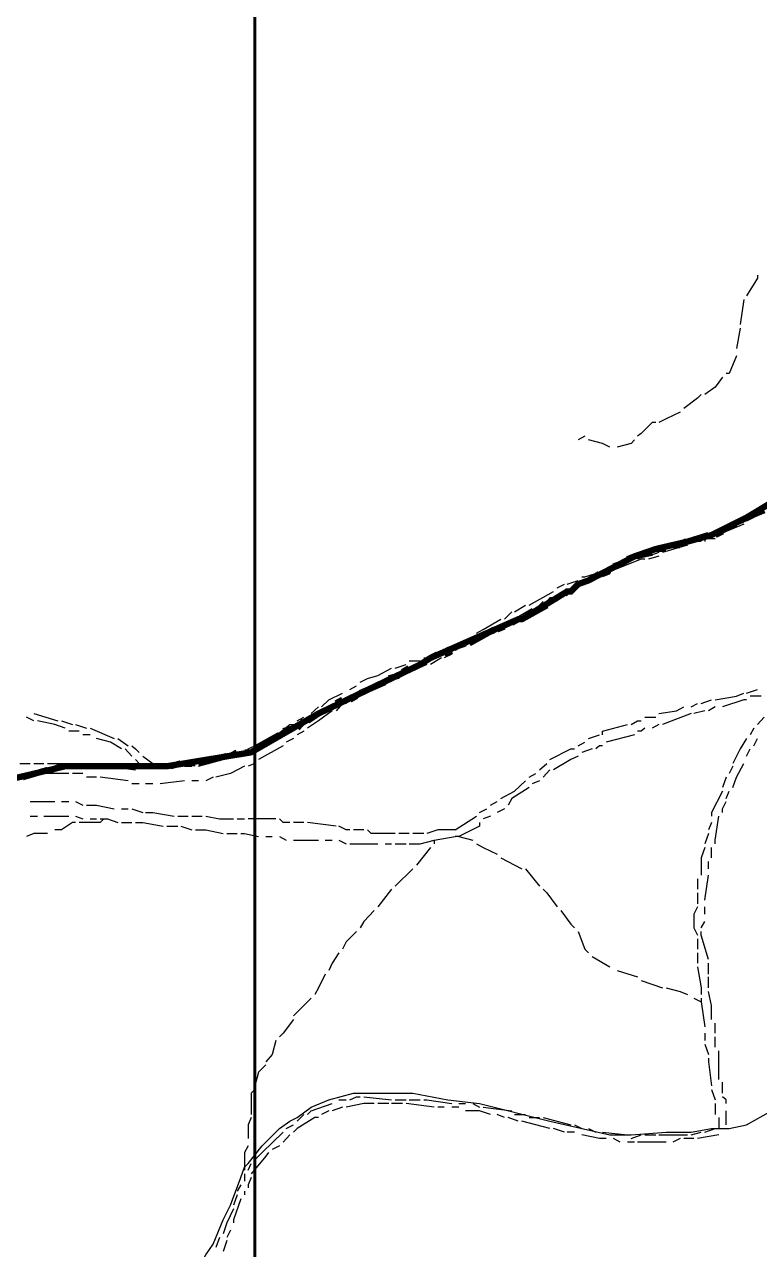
# Model space of a CAD drawing. Header units: millimetres. Extents: x -3588 to 75209, y -3737 to 38254.
# Drawn here: x 27678.8 to 27962.2, y 19454.2 to 19926.9 of the extents above; entities that cross this region are included whole.
import ezdxf

# ---------------------------------------------------------------- set-up
doc = ezdxf.new("R2010")
doc.units = ezdxf.units.MM
doc.layers.add('P', color=253, linetype='Continuous')

msp = doc.modelspace()

# ---------------------------------------------------------------- linework, layer by layer
at = {"layer": 'P'}
for points, const_width in [([(27767.607, 12020.295), (27767.607, 21346.523)], 1.2), ([(27665.983, 19633.885), (27694.486, 19640.655), (27733.727, 19640.655), (27766.183, 19646.016), (27792.157, 19660.98), (27831.398, 19679.896), (27835.351, 19682.425), (27869.23, 19697.388), (27870.639, 19697.388), (27888.131, 19708.127), (27889.555, 19708.127), (27892.372, 19710.943), (27896.325, 19712.352), (27914.105, 19721.666), (27922.299, 19724.498), (27934.43, 19727.315), (27943.744, 19729.86), (27957.299, 19736.629), (27970.854, 19744.823)], 2.417), ([(27665.983, 19633.885), (27694.486, 19640.655), (27733.727, 19640.655), (27766.183, 19646.016), (27792.157, 19660.98), (27831.398, 19679.896), (27835.351, 19682.425), (27869.23, 19697.388), (27870.639, 19697.388), (27888.131, 19708.127), (27889.555, 19708.127), (27892.372, 19710.943), (27896.325, 19712.352), (27914.105, 19721.666), (27922.299, 19724.498), (27934.43, 19727.315), (27943.744, 19729.86), (27957.299, 19736.629), (27970.854, 19744.823)], 1.2), ([(27954.754, 19735.221), (27957.299, 19736.629), (27964.068, 19739.462)], 2.417), ([(27949.393, 19732.676), (27953.346, 19734.085)], 2.417), ([(27933.021, 19727.315), (27934.43, 19727.315), (27942.623, 19729.86)], 2.417), ([(27945.168, 19729.86), (27947.985, 19731.268)], 2.417), ([(27911.288, 19720.546), (27914.105, 19721.666), (27920.89, 19723.074)], 2.417), ([(27922.299, 19724.498), (27926.252, 19724.498)], 2.417), ([(27927.66, 19725.907), (27931.613, 19725.907)], 2.417), ([(27905.927, 19717.713), (27909.88, 19719.137)], 2.417), ([(27890.963, 19709.535), (27892.372, 19710.943), (27896.325, 19712.352), (27900.566, 19714.896)], 2.417), ([(27901.686, 19714.896), (27904.519, 19716.305)], 2.417), ([(27881.361, 19704.174), (27884.194, 19705.582)], 2.417), ([(27887.011, 19706.99), (27888.131, 19708.127), (27889.555, 19708.127)], 2.417), ([(27870.639, 19697.388), (27880.241, 19702.749)], 2.417), ([(27861.037, 19693.435), (27863.869, 19694.571)], 2.417), ([(27866.686, 19695.98), (27869.23, 19697.388)], 2.417), ([(27850.314, 19688.074), (27859.916, 19693.435)], 2.417), ([(27840.712, 19683.849), (27843.544, 19685.257)], 2.417), ([(27844.953, 19686.666), (27848.906, 19688.074)], 2.417), ([(27828.581, 19678.488), (27831.398, 19679.896), (27835.351, 19682.425), (27838.167, 19683.849)], 2.417), ([(27819.267, 19674.535), (27823.22, 19675.655)], 2.417), ([(27824.628, 19677.063), (27827.157, 19678.488)], 2.417), ([(27808.256, 19668.886), (27817.842, 19673.111)], 2.417), ([(27798.942, 19664.933), (27801.471, 19666.341)], 2.417), ([(27804.303, 19666.341), (27806.832, 19667.749)], 2.417), ([(27787.932, 19658.163), (27792.157, 19660.98), (27797.518, 19663.524)], 2.417), ([(27783.979, 19655.33), (27786.507, 19658.163)], 2.417), ([(27767.607, 19647.425), (27777.193, 19652.786)], 2.417), ([(27778.617, 19654.21), (27782.57, 19655.33)], 2.417), ([(27745.858, 19641.775), (27756.868, 19644.608)], 2.417), ([(27758.293, 19644.608), (27760.821, 19646.016)], 2.417), ([(27763.654, 19646.016), (27766.183, 19646.016)], 2.417), ([(27678.114, 19636.414), (27687.716, 19639.247)], 2.417), ([(27689.125, 19639.247), (27693.078, 19640.655)], 2.417), ([(27694.486, 19640.655), (27698.439, 19640.655)], 2.417), ([(27699.847, 19640.655), (27710.858, 19640.655)], 2.417), ([(27711.994, 19640.655), (27716.219, 19640.655)], 2.417), ([(27717.643, 19640.655), (27721.596, 19640.655)], 2.417), ([(27723.004, 19640.655), (27733.727, 19640.655)], 2.417), ([(27735.135, 19640.655), (27739.088, 19641.775)], 2.417), ([(27740.497, 19641.775), (27744.738, 19641.775)], 2.417)]:
    msp.add_lwpolyline(points, dxfattribs=dict(at, const_width=const_width))
for points in [[(27961.54, 19830.075), (27961.54, 19828.939), (27957.299, 19822.169)], [(27956.163, 19820.761), (27954.754, 19811.159)], [(27954.754, 19809.75), (27953.346, 19801.844)], [(27953.346, 19799.012), (27950.529, 19792.242), (27949.393, 19792.242)], [(27947.985, 19790.834), (27945.168, 19786.881), (27941.215, 19784.048)], [(27939.791, 19784.048), (27938.382, 19782.64), (27933.021, 19778.687)], [(27931.613, 19777.279), (27926.252, 19774.734), (27923.419, 19773.326)], [(27922.299, 19773.326), (27920.89, 19773.326), (27916.649, 19769.101), (27915.241, 19767.965)], [(27894.916, 19767.965), (27892.372, 19766.556)], [(27904.519, 19763.724), (27901.686, 19765.148), (27896.325, 19766.556)], [(27914.105, 19766.556), (27912.697, 19765.148), (27907.335, 19763.724)], [(27960.116, 19738.038), (27957.299, 19736.629)], [(27956.163, 19735.221), (27949.393, 19732.676), (27946.576, 19731.268)], [(27956.163, 19734.085), (27949.393, 19731.268), (27946.576, 19729.86)], [(27960.116, 19736.629), (27957.299, 19735.221)], [(27939.791, 19728.451), (27936.974, 19727.315)], [(27945.168, 19729.86), (27941.215, 19728.451)], [(27945.168, 19728.451), (27941.215, 19728.451), (27941.215, 19727.315)], [(27934.43, 19727.315), (27933.021, 19727.315), (27924.843, 19724.498)], [(27934.43, 19725.907), (27924.843, 19723.074)], [(27939.791, 19727.315), (27936.974, 19727.315)], [(27916.649, 19720.546), (27905.927, 19716.305)], [(27905.927, 19717.713), (27908.456, 19719.137)], [(27909.88, 19719.137), (27914.105, 19720.546)], [(27918.058, 19721.666), (27915.241, 19720.546)], [(27918.058, 19720.546), (27916.649, 19720.546)], [(27923.419, 19723.074), (27919.466, 19721.666)], [(27923.419, 19721.666), (27919.466, 19720.546)], [(27893.78, 19713.76), (27894.916, 19713.76), (27903.094, 19716.305)], [(27904.519, 19714.896), (27901.686, 19713.76)], [(27884.194, 19709.535), (27887.011, 19710.943)], [(27894.916, 19712.352), (27885.602, 19706.99)], [(27888.131, 19710.943), (27892.372, 19712.352)], [(27900.566, 19713.76), (27896.325, 19712.352)], [(27873.455, 19702.749), (27882.77, 19708.127)], [(27884.194, 19705.582), (27881.361, 19705.582), (27880.241, 19704.174)], [(27863.869, 19697.388), (27866.686, 19700.221)], [(27874.592, 19701.341), (27865.278, 19695.98)], [(27867.806, 19700.221), (27872.047, 19702.749)], [(27878.817, 19704.174), (27876, 19701.341)], [(27853.131, 19692.027), (27855.675, 19693.435), (27862.445, 19697.388)], [(27854.267, 19690.619), (27844.953, 19685.257)], [(27848.906, 19689.21), (27851.722, 19690.619)], [(27859.916, 19692.027), (27855.675, 19690.619)], [(27863.869, 19694.571), (27861.037, 19693.435)], [(27832.806, 19682.425), (27835.351, 19682.425), (27842.12, 19686.666)], [(27843.544, 19686.666), (27847.481, 19688.074)], [(27827.157, 19681.304), (27831.398, 19681.304)], [(27839.592, 19682.425), (27835.351, 19679.896)], [(27843.544, 19683.849), (27840.712, 19682.425)], [(27811.073, 19674.535), (27815.026, 19675.655), (27820.387, 19678.488)], [(27821.795, 19678.488), (27826.036, 19679.896)], [(27833.942, 19679.896), (27824.628, 19675.655)], [(27804.303, 19670.294), (27806.832, 19671.702)], [(27808.256, 19673.111), (27811.073, 19674.535)], [(27816.434, 19673.111), (27808.256, 19667.749)], [(27823.22, 19675.655), (27819.267, 19674.535)], [(27793.293, 19663.524), (27796.109, 19666.341), (27801.471, 19668.886)], [(27805.712, 19667.749), (27802.895, 19664.933)], [(27945.168, 19666.341), (27953.346, 19667.749), (27956.163, 19668.886)], [(27957.299, 19668.886), (27961.54, 19670.294)], [(27962.948, 19667.749), (27958.707, 19667.749)], [(27789.34, 19660.98), (27792.157, 19663.524)], [(27801.471, 19664.933), (27798.942, 19662.1)], [(27923.419, 19660.98), (27930.205, 19662.1), (27933.021, 19663.524)], [(27935.838, 19663.524), (27938.382, 19664.933)], [(27939.791, 19664.933), (27943.744, 19666.341)], [(27945.168, 19663.524), (27942.623, 19662.1)], [(27957.299, 19666.341), (27956.163, 19666.341), (27947.985, 19663.524)], [(27682.355, 19658.163), (27679.522, 19659.571)], [(27682.355, 19660.98), (27691.669, 19658.163)], [(27694.486, 19655.33), (27690.533, 19656.739), (27683.763, 19658.163)], [(27693.078, 19658.163), (27697.319, 19656.739)], [(27783.979, 19658.163), (27786.507, 19659.571)], [(27797.518, 19662.1), (27792.157, 19658.163), (27787.932, 19655.33)], [(27912.697, 19656.739), (27915.241, 19658.163), (27916.649, 19658.163)], [(27918.058, 19659.571), (27922.299, 19659.571)], [(27935.838, 19660.98), (27924.843, 19656.739)], [(27941.215, 19662.1), (27936.974, 19660.98)], [(27964.068, 19659.571), (27961.54, 19656.739)], [(27699.847, 19654.21), (27695.894, 19654.21)], [(27698.439, 19656.739), (27702.68, 19655.33)], [(27704.088, 19652.786), (27702.68, 19652.786), (27701.271, 19652.786)], [(27704.088, 19655.33), (27713.402, 19651.377)], [(27774.376, 19651.377), (27781.146, 19656.739), (27782.57, 19656.739)], [(27786.507, 19654.21), (27783.979, 19652.786)], [(27896.325, 19651.377), (27900.566, 19652.786)], [(27901.686, 19652.786), (27901.686, 19654.21), (27911.288, 19656.739)], [(27914.105, 19652.786), (27903.094, 19649.969)], [(27918.058, 19655.33), (27916.649, 19654.21), (27915.241, 19654.21)], [(27923.419, 19656.739), (27920.89, 19655.33)], [(27960.116, 19655.33), (27958.707, 19652.786)], [(27716.219, 19647.425), (27711.994, 19649.969), (27706.633, 19651.377)], [(27714.811, 19651.377), (27718.764, 19648.561)], [(27720.172, 19648.561), (27721.596, 19647.425), (27723.004, 19646.016)], [(27765.062, 19646.016), (27765.062, 19647.425), (27767.607, 19648.561)], [(27769.015, 19648.561), (27771.832, 19649.969)], [(27778.617, 19648.561), (27769.015, 19643.2)], [(27782.57, 19651.377), (27779.738, 19649.969)], [(27892.372, 19648.561), (27894.916, 19649.969)], [(27901.686, 19648.561), (27900.566, 19648.561), (27899.141, 19647.425)], [(27957.299, 19651.377), (27954.754, 19647.425), (27951.938, 19641.775)], [(27960.116, 19648.561), (27961.54, 19651.377)], [(27720.172, 19644.608), (27717.643, 19647.425)], [(27724.413, 19644.608), (27728.366, 19641.775), (27733.727, 19640.655)], [(27758.293, 19644.608), (27760.821, 19644.608)], [(27762.246, 19646.016), (27763.654, 19646.016)], [(27881.361, 19643.2), (27889.555, 19647.425), (27890.963, 19647.425)], [(27892.372, 19644.608), (27889.555, 19643.2), (27882.77, 19639.247)], [(27897.733, 19647.425), (27893.78, 19646.016)], [(27957.299, 19644.608), (27958.707, 19647.425)], [(27676.994, 19641.775), (27680.947, 19641.775)], [(27682.355, 19641.775), (27684.884, 19641.775), (27686.308, 19641.775)], [(27687.716, 19641.775), (27689.125, 19641.775), (27695.894, 19641.775), (27698.439, 19641.775)], [(27699.847, 19641.775), (27704.088, 19640.655)], [(27705.208, 19640.655), (27708.041, 19640.655), (27709.449, 19640.655)], [(27710.858, 19640.655), (27721.596, 19639.247)], [(27721.596, 19640.655), (27723.004, 19641.775), (27721.596, 19643.2)], [(27735.135, 19640.655), (27739.088, 19640.655)], [(27740.497, 19640.655), (27743.329, 19640.655)], [(27745.858, 19640.655), (27755.46, 19643.2)], [(27763.654, 19640.655), (27758.293, 19637.838), (27752.643, 19636.414)], [(27767.607, 19641.775), (27765.062, 19640.655)], [(27877.408, 19639.247), (27880.241, 19641.775)], [(27881.361, 19639.247), (27878.817, 19636.414)], [(27951.938, 19640.655), (27950.529, 19637.838)], [(27951.938, 19632.461), (27953.346, 19636.414), (27956.163, 19641.775)], [(27683.763, 19637.838), (27679.522, 19637.838)], [(27695.894, 19637.838), (27689.125, 19637.838), (27684.884, 19637.838)], [(27701.271, 19637.838), (27697.319, 19637.838)], [(27706.633, 19636.414), (27704.088, 19636.414), (27702.68, 19636.414)], [(27718.764, 19635.006), (27708.041, 19636.414)], [(27723.004, 19633.885), (27721.596, 19633.885), (27720.172, 19633.885)], [(27728.366, 19633.885), (27725.533, 19633.885)], [(27740.497, 19635.006), (27731.182, 19633.885)], [(27745.858, 19635.006), (27743.329, 19635.006)], [(27751.507, 19636.414), (27748.69, 19635.006)], [(27862.445, 19628.236), (27867.806, 19631.053), (27872.047, 19635.006)], [(27873.455, 19636.414), (27876, 19637.838)], [(27877.408, 19635.006), (27874.592, 19633.885)], [(27949.393, 19636.414), (27947.985, 19632.461)], [(27873.455, 19632.461), (27866.686, 19628.236), (27865.278, 19625.692)], [(27947.985, 19631.053), (27943.744, 19622.875), (27943.744, 19621.451)], [(27949.393, 19628.236), (27950.529, 19631.053)], [(27680.947, 19627.1), (27690.533, 19627.1)], [(27693.078, 19627.1), (27695.894, 19627.1)], [(27698.439, 19627.1), (27701.271, 19625.692)], [(27702.68, 19625.692), (27706.633, 19625.692), (27713.402, 19624.283)], [(27858.492, 19625.692), (27861.037, 19627.1)], [(27947.985, 19622.875), (27947.985, 19624.283), (27949.393, 19627.1)], [(27680.947, 19621.451), (27683.763, 19621.451)], [(27686.308, 19621.451), (27695.894, 19621.451)], [(27698.439, 19621.451), (27701.271, 19620.33)], [(27709.449, 19620.33), (27708.041, 19618.922), (27702.68, 19618.922), (27699.847, 19618.922)], [(27704.088, 19620.33), (27705.208, 19620.33), (27706.633, 19620.33)], [(27708.041, 19620.33), (27710.858, 19620.33)], [(27710.858, 19620.33), (27714.811, 19618.922)], [(27716.219, 19624.283), (27718.764, 19624.283)], [(27720.172, 19624.283), (27724.413, 19622.875)], [(27725.533, 19622.875), (27728.366, 19622.875), (27736.544, 19621.451)], [(27737.968, 19621.451), (27741.921, 19621.451)], [(27743.329, 19621.451), (27747.282, 19621.451)], [(27748.69, 19621.451), (27754.052, 19620.33), (27759.413, 19620.33)], [(27760.821, 19620.33), (27763.654, 19620.33)], [(27775.785, 19620.33), (27767.607, 19620.33), (27765.062, 19620.33)], [(27781.146, 19618.922), (27778.617, 19618.922), (27777.193, 19620.33)], [(27844.953, 19616.089), (27853.131, 19621.451)], [(27854.267, 19622.875), (27857.084, 19624.283)], [(27858.492, 19621.451), (27855.675, 19620.33)], [(27863.869, 19624.283), (27861.037, 19622.875)], [(27945.168, 19610.728), (27945.168, 19612.136), (27946.576, 19621.451)], [(27698.439, 19618.922), (27697.319, 19618.922), (27693.078, 19616.089), (27690.533, 19616.089)], [(27716.219, 19618.922), (27720.172, 19618.922)], [(27721.596, 19618.922), (27724.413, 19618.922), (27732.319, 19617.514)], [(27733.727, 19617.514), (27737.968, 19617.514)], [(27739.088, 19617.514), (27743.329, 19616.089)], [(27744.738, 19616.089), (27748.69, 19616.089), (27755.46, 19614.681)], [(27786.507, 19618.922), (27782.57, 19618.922)], [(27798.942, 19617.514), (27787.932, 19618.922)], [(27804.303, 19616.089), (27802.895, 19616.089), (27800.062, 19617.514)], [(27809.665, 19616.089), (27805.712, 19616.089)], [(27821.795, 19614.681), (27812.481, 19614.681), (27811.073, 19616.089)], [(27844.953, 19616.089), (27838.167, 19616.089), (27833.942, 19614.681)], [(27854.267, 19618.922), (27854.267, 19617.514), (27846.361, 19613.561)], [(27943.744, 19618.922), (27942.623, 19616.089)], [(27687.716, 19614.681), (27682.355, 19614.681), (27679.522, 19613.561)], [(27756.868, 19614.681), (27760.821, 19614.681)], [(27762.246, 19614.681), (27763.654, 19614.681)], [(27763.654, 19614.681), (27769.015, 19613.561)], [(27771.832, 19613.561), (27774.376, 19613.561)], [(27777.193, 19613.561), (27779.738, 19612.136)], [(27782.57, 19612.136), (27789.34, 19612.136), (27792.157, 19612.136)], [(27794.701, 19612.136), (27797.518, 19612.136)], [(27800.062, 19612.136), (27802.895, 19610.728)], [(27804.303, 19610.728), (27812.481, 19610.728), (27815.026, 19610.728)], [(27817.842, 19610.728), (27820.387, 19610.728)], [(27821.795, 19610.728), (27823.22, 19610.728), (27826.036, 19610.728)], [(27827.157, 19614.681), (27823.22, 19614.681)], [(27827.157, 19610.728), (27831.398, 19610.728), (27836.759, 19612.136)], [(27832.806, 19614.681), (27828.581, 19614.681)], [(27836.759, 19612.136), (27844.953, 19613.561)], [(27836.759, 19612.136), (27836.759, 19610.728)], [(27846.361, 19613.561), (27844.953, 19613.561)], [(27846.361, 19613.561), (27851.722, 19612.136)], [(27853.131, 19610.728), (27855.675, 19609.32), (27861.037, 19606.775)], [(27942.623, 19614.681), (27941.215, 19610.728)], [(27835.351, 19609.32), (27829.989, 19602.55)], [(27941.215, 19609.32), (27939.791, 19605.367), (27939.791, 19598.597)], [(27943.744, 19605.367), (27943.744, 19609.32)], [(27828.581, 19601.126), (27821.795, 19594.356)], [(27862.445, 19605.367), (27870.639, 19601.126)], [(27872.047, 19601.126), (27877.408, 19594.356)], [(27942.623, 19601.126), (27942.623, 19603.958)], [(27938.382, 19597.189), (27938.382, 19594.356), (27938.382, 19593.236)], [(27941.215, 19588.995), (27942.623, 19598.597)], [(27820.387, 19593.236), (27815.026, 19586.45)], [(27878.817, 19593.236), (27880.241, 19591.812), (27884.194, 19586.45)], [(27938.382, 19591.812), (27938.382, 19587.587)], [(27813.618, 19585.042), (27809.665, 19580.801), (27808.256, 19578.273)], [(27885.602, 19585.042), (27889.555, 19579.681), (27890.963, 19578.273)], [(27938.382, 19586.45), (27936.974, 19583.634), (27936.974, 19578.273), (27938.382, 19575.44)], [(27941.215, 19583.634), (27941.215, 19586.45)], [(27939.791, 19578.273), (27941.215, 19580.801)], [(27806.832, 19576.864), (27802.895, 19572.911), (27801.471, 19570.079)], [(27892.372, 19576.864), (27894.916, 19570.079), (27896.325, 19568.67)], [(27938.382, 19574.032), (27938.382, 19570.079)], [(27942.623, 19566.126), (27939.791, 19575.44), (27939.791, 19576.864)], [(27800.062, 19568.67), (27797.518, 19564.717), (27796.109, 19561.901)], [(27938.382, 19568.67), (27938.382, 19564.717)], [(27897.733, 19567.262), (27904.519, 19563.309)], [(27938.382, 19563.309), (27939.791, 19555.115), (27939.791, 19552.587)], [(27942.623, 19560.476), (27942.623, 19564.717)], [(27794.701, 19560.476), (27792.157, 19555.115), (27790.748, 19552.587)], [(27907.335, 19561.901), (27915.241, 19559.356)], [(27942.623, 19555.115), (27942.623, 19559.356)], [(27916.649, 19557.948), (27924.843, 19555.115)], [(27926.252, 19555.115), (27931.613, 19553.707), (27934.43, 19552.587)], [(27943.744, 19548.346), (27942.623, 19553.707)], [(27789.34, 19551.162), (27786.507, 19548.346), (27782.57, 19544.393)], [(27936.974, 19551.162), (27939.791, 19549.754)], [(27939.791, 19551.162), (27939.791, 19549.754)], [(27939.791, 19549.754), (27941.215, 19540.152)], [(27943.744, 19542.984), (27943.744, 19548.346)], [(27782.57, 19542.984), (27778.617, 19537.623), (27777.193, 19536.215)], [(27945.168, 19537.623), (27945.168, 19541.576)], [(27775.785, 19534.79), (27774.376, 19529.429), (27771.832, 19526.613)], [(27941.215, 19537.623), (27941.215, 19536.215), (27941.215, 19534.79)], [(27945.168, 19532.262), (27945.168, 19534.79), (27945.168, 19536.215)], [(27941.215, 19533.382), (27942.623, 19529.429)], [(27946.576, 19519.827), (27946.576, 19522.66), (27946.576, 19530.838)], [(27771.832, 19525.476), (27769.015, 19522.66), (27767.607, 19517.298)], [(27942.623, 19528.021), (27942.623, 19526.613), (27943.744, 19517.298)], [(27767.607, 19515.89), (27766.183, 19514.466), (27766.183, 19509.104), (27766.183, 19506.288)], [(27943.744, 19515.89), (27945.168, 19511.937)], [(27947.985, 19514.466), (27947.985, 19518.707)], [(27783.979, 19505.152), (27789.34, 19509.104), (27796.109, 19511.937), (27805.712, 19514.466), (27816.434, 19514.466), (27828.581, 19514.466), (27842.12, 19511.937), (27854.267, 19510.513), (27881.361, 19503.743), (27904.519, 19498.382), (27912.697, 19498.382), (27926.252, 19499.502), (27928.78, 19499.502), (27935.838, 19499.502), (27943.744, 19500.927), (27950.529, 19500.927), (27957.299, 19502.335), (27966.901, 19507.696), (27977.624, 19510.513)], [(27800.062, 19511.937), (27802.895, 19511.937)], [(27804.303, 19511.937), (27806.832, 19513.057), (27808.256, 19513.057)], [(27809.665, 19513.057), (27820.387, 19511.937)], [(27821.795, 19511.937), (27826.036, 19511.937)], [(27827.157, 19511.937), (27831.398, 19511.937)], [(27832.806, 19511.937), (27833.942, 19511.937)], [(27833.942, 19511.937), (27843.544, 19510.513)], [(27949.393, 19510.513), (27949.393, 19511.937), (27947.985, 19513.057)], [(27783.979, 19503.743), (27786.507, 19506.288)], [(27787.932, 19506.288), (27789.34, 19507.696), (27797.518, 19510.513)], [(27796.109, 19507.696), (27793.293, 19506.288)], [(27801.471, 19509.104), (27797.518, 19507.696)], [(27813.618, 19510.513), (27809.665, 19510.513), (27802.895, 19509.104)], [(27819.267, 19510.513), (27815.026, 19510.513)], [(27824.628, 19510.513), (27820.387, 19510.513)], [(27836.759, 19509.104), (27826.036, 19510.513)], [(27840.712, 19509.104), (27838.167, 19509.104)], [(27846.361, 19509.104), (27843.544, 19509.104)], [(27846.361, 19510.513), (27848.906, 19510.513)], [(27858.492, 19506.288), (27854.267, 19507.696), (27848.906, 19507.696)], [(27851.722, 19510.513), (27854.267, 19509.104)], [(27855.675, 19509.104), (27866.686, 19507.696)], [(27863.869, 19505.152), (27861.037, 19506.288)], [(27867.806, 19506.288), (27872.047, 19506.288)], [(27945.168, 19510.513), (27945.168, 19506.288)], [(27949.393, 19502.335), (27949.393, 19507.696)], [(27766.183, 19505.152), (27765.062, 19502.335), (27765.062, 19496.974)], [(27777.193, 19500.927), (27781.146, 19503.743), (27783.979, 19505.152)], [(27779.738, 19500.927), (27782.57, 19502.335)], [(27792.157, 19505.152), (27790.748, 19505.152), (27783.979, 19500.927), (27782.57, 19499.502)], [(27869.23, 19503.743), (27865.278, 19505.152)], [(27881.361, 19500.927), (27870.639, 19503.743)], [(27873.455, 19505.152), (27876, 19505.152), (27877.408, 19505.152)], [(27878.817, 19505.152), (27889.555, 19502.335)], [(27890.963, 19502.335), (27893.78, 19500.927)], [(27946.576, 19505.152), (27946.576, 19503.743), (27946.576, 19500.927)], [(27763.654, 19485.963), (27765.062, 19487.371), (27770.423, 19494.141), (27777.193, 19500.927)], [(27770.423, 19491.612), (27778.617, 19499.502)], [(27781.146, 19498.382), (27778.617, 19495.565)], [(27887.011, 19499.502), (27882.77, 19500.927)], [(27890.963, 19499.502), (27888.131, 19499.502)], [(27903.094, 19496.974), (27900.566, 19496.974), (27893.78, 19498.382)], [(27896.325, 19500.927), (27899.141, 19499.502)], [(27901.686, 19499.502), (27911.288, 19498.382)], [(27908.456, 19495.565), (27905.927, 19496.974)], [(27912.697, 19496.974), (27916.649, 19498.382)], [(27918.058, 19498.382), (27922.299, 19498.382)], [(27923.419, 19498.382), (27934.43, 19498.382)], [(27931.613, 19496.974), (27928.78, 19495.565)], [(27936.974, 19496.974), (27933.021, 19496.974)], [(27935.838, 19498.382), (27939.791, 19499.502)], [(27946.576, 19498.382), (27938.382, 19496.974)], [(27941.215, 19499.502), (27945.168, 19500.927)], [(27765.062, 19494.141), (27763.654, 19491.612)], [(27777.193, 19494.141), (27774.376, 19492.733)], [(27914.105, 19495.565), (27912.697, 19495.565), (27911.288, 19495.565)], [(27926.252, 19495.565), (27922.299, 19495.565), (27915.241, 19495.565)], [(27763.654, 19491.612), (27763.654, 19487.371), (27763.654, 19484.827)], [(27765.062, 19484.827), (27766.183, 19487.371)], [(27772.968, 19491.612), (27771.832, 19490.188), (27766.183, 19483.419)], [(27767.607, 19488.78), (27770.423, 19491.612)], [(27675.569, 19410.314), (27680.947, 19412.842), (27689.125, 19415.675), (27695.894, 19415.675), (27709.449, 19423.853), (27713.402, 19426.397), (27717.643, 19427.806), (27718.764, 19427.806), (27721.596, 19429.214), (27723.004, 19429.214), (27724.413, 19429.214), (27729.774, 19431.759), (27732.319, 19434.591), (27735.135, 19436), (27740.497, 19441.361), (27745.858, 19446.722), (27748.69, 19452.083), (27751.507, 19456.324), (27755.46, 19465.638), (27758.293, 19471.288), (27762.246, 19482.01), (27763.654, 19485.963)], [(27763.654, 19483.419), (27763.654, 19480.602)], [(27762.246, 19479.178), (27760.821, 19476.649)], [(27766.183, 19482.01), (27765.062, 19479.178), (27765.062, 19478.057)], [(27760.821, 19475.241), (27759.413, 19471.288)], [(27762.246, 19473.816), (27759.413, 19465.638), (27759.413, 19464.502)], [(27763.654, 19476.649), (27763.654, 19475.241)], [(27759.413, 19469.863), (27756.868, 19464.502), (27755.46, 19460.277)], [(27758.293, 19461.685), (27756.868, 19458.853)], [(27754.052, 19458.853), (27752.643, 19454.916)], [(27756.868, 19457.733), (27755.46, 19453.492)]]:
    msp.add_lwpolyline(points, dxfattribs=at)

doc.saveas('drawing.dxf')
